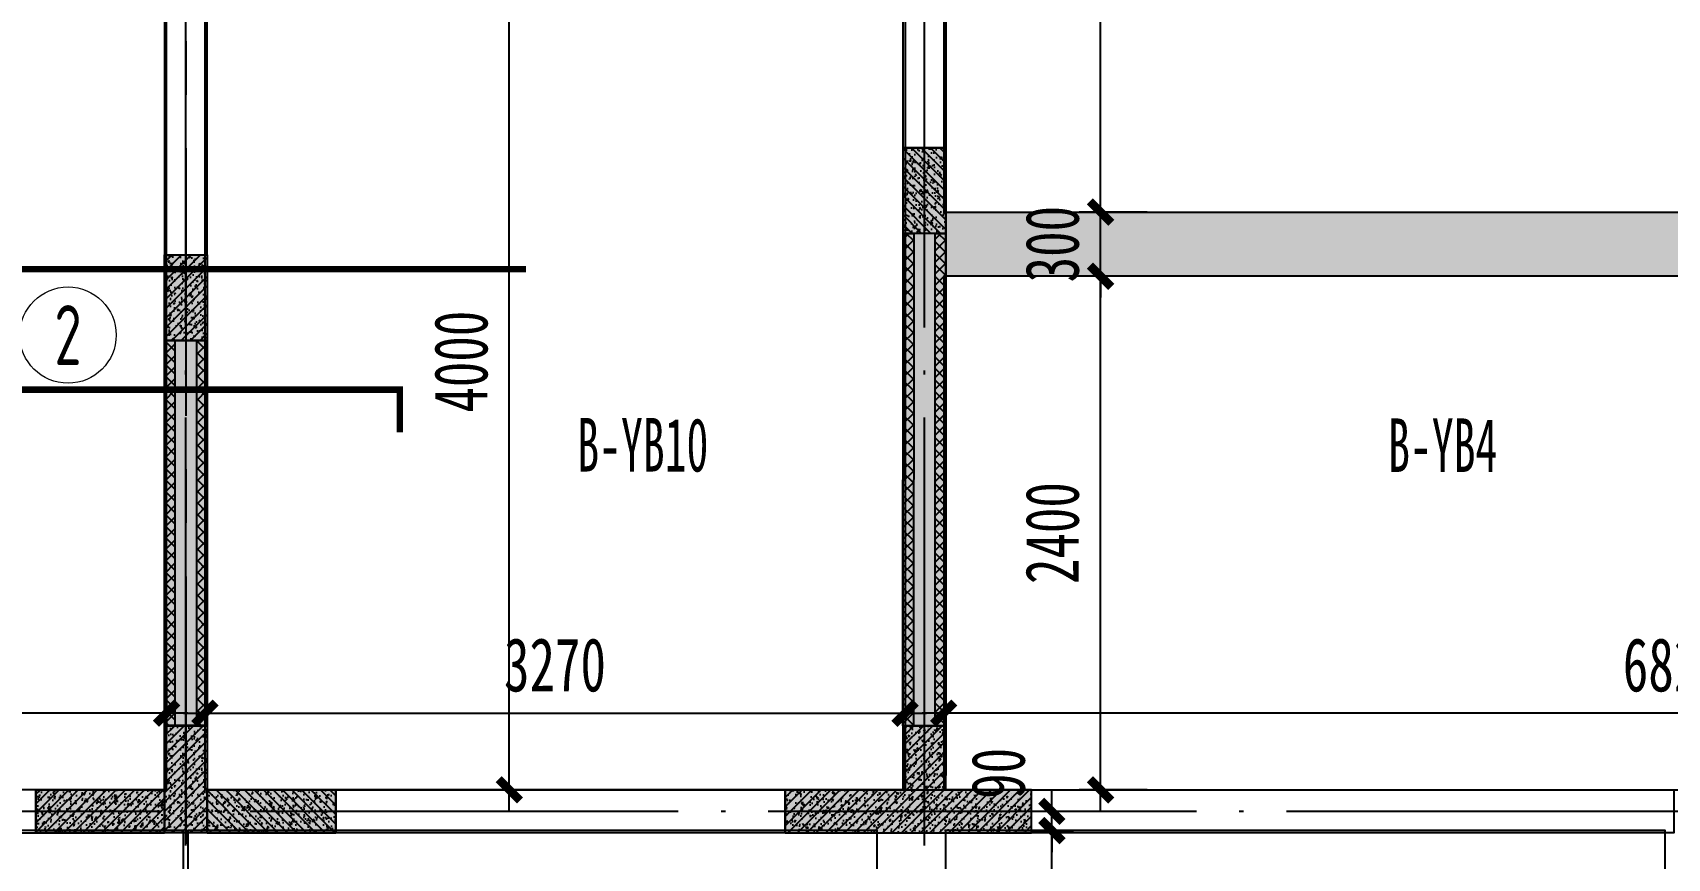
# Model space of a CAD drawing. Extents: x -3200779283 to -8106663, y 659664 to 1123462.
# Drawn here: x -8150515 to -8142881, y 766650 to 770507 of the extents above; entities that cross this region are included whole.
import ezdxf
from ezdxf.enums import TextEntityAlignment as Align

# ---------------------------------------------------------------- set-up
doc = ezdxf.new("R2010")
doc.units = 0
doc.header["$LTSCALE"] = 1000
doc.header["$MEASUREMENT"] = 0
for name, pattern in [('120-墙体$0$CONTINOUS', [0]), ('3#-轴线$0$DOTE', [2.42, 2, -0.2, 0.02, -0.2]), ('3#4#5#$0$DASH', [0.35, 0.25, -0.1]), ('4#-标准层$0$CENTER', [2, 1.25, -0.25, 0.25, -0.25]), ('4#-标准层$0$CONTINOUS', [0]), ('DASH', [0.35, 0.25, -0.1])]:
    doc.linetypes.add(name, pattern=pattern)
doc.layers.get('Defpoints').update_dxf_attribs({"color": 30, "linetype": 'DASH'})
for name, color, linetype in [('120-墙体$0$S-WALL', 40, 'Continuous'), ('120-墙体$0$S-WALL-BEAM', 120, 'Continuous'), ('120-墙体$0$S-WALL-COLU', 252, '120-墙体$0$CONTINOUS'), ('120-墙体$0$S-WALL-COLU-HATC', 16, 'Continuous'), ('120-墙体$0$S-WALL-HATC', 253, 'Continuous'), ('3#-轴线$0$A-ANNO-DOTE', 10, '3#-轴线$0$DOTE'), ('3#4#5#$0$PC-SLAB', 6, '3#4#5#$0$DASH'), ('3#4#5#$0$S-ANNO-TEXT', 7, 'Continuous'), ('3#4#5#$0$S-DIMS-SLAB', 120, 'Continuous'), ('3#4#5#$0$S-PC-FQ-WYQ', 4, 'Continuous'), ('3#4#5#$0$S-PC-SLAB', 6, 'Continuous'), ('3#4#5#$0$S-WALL-HATC', 253, 'Continuous'), ('4#-标准层$0$S-WALL', 40, 'Continuous'), ('4#-标准层$0$S-WALL-BEAM', 120, 'Continuous'), ('4#-标准层$0$S-WALL-COLU', 252, '4#-标准层$0$CONTINOUS'), ('4#-标准层$0$S-WALL-COLU-HATC', 16, 'Continuous'), ('4#-标准层$0$S-WALL-HATC', 253, 'Continuous'), ('4#-标准层$0$THIN', 7, 'Continuous'), ('S-REIN', 1, 'Continuous'), ('S-REIN-TEXT', 7, 'Continuous')]:
    doc.layers.add(name, color=color, linetype=linetype)
doc.layers.add('提资不打印', color=2, linetype='Continuous', plot=False)
doc.layers.add('楼板正筋文字', color=7, linetype='Continuous', lineweight=18)
doc.styles.add('3#4#5#$0$外部参照 1$0$宋体', font='', dxfattribs={"width": 0.8})
doc.styles.add('3#4#5#$0$楷体', font='', dxfattribs={"width": 0.7})
doc.styles.add('FromPkpm', font='Pkpmeng', dxfattribs={"width": 0.7, "bigfont": 'Pkpmchn'})
doc.styles.get('3#4#5#$0$外部参照 1$0$宋体').set_extended_font_data('SimSun')
doc.styles.get('3#4#5#$0$楷体').set_extended_font_data('KaiTi_GB2312')
doc.dimstyles.new('3#4#5#$0$TSSD_100_100', dxfattribs={"dimtxt": 250, "dimasz": 100, "dimexe": 100, "dimexo": 250, "dimgap": 100, "dimtad": 1, "dimdec": 0, "dimzin": 0, "dimdsep": 46, "dimtxsty": '3#4#5#$0$楷体', "dimblk": '3#4#5#$0$_ArchTick', "dimcen": 0, "dimdle": 100, "dimclrt": 7, "dimadec": 0, "dimazin": 0, "dimtfac": 1, "dimtdec": 0, "dimtix": 1, "dimtmove": 2, "dimatfit": 3, "dimfxl": 1, "dimtolj": 1, "dimtzin": 0, "dimarcsym": 0})

# ---------------------------------------------------------------- blocks, each defined once
blk = doc.blocks.new('ban')
at = {"layer": 'S-REIN', "const_width": 30}
blk.add_lwpolyline([(19899.9, 1519.8), (19899.9, 1719.8), (21899.9, 1719.8), (21899.9, 1519.8)], dxfattribs=at)
at = {"layer": 'S-REIN-TEXT', "lineweight": 18}
blk.add_circle((20349.9, 1974.8), 225, dxfattribs=at)
at = {"layer": '提资不打印', "color": 2, "const_width": 30}
blk.add_lwpolyline([(17139.9, 2283.2), (22488.3, 2283.2)], dxfattribs=at)
at = {"layer": 'S-REIN-TEXT', "lineweight": 18, "style": 'FromPkpm', "width": 0.7}
blk.add_text('2', height=280, dxfattribs=at).set_placement((20349.9, 1974.8), align=Align.MIDDLE_CENTER)
blk = doc.blocks.new('3#4#5#$0$B-YNQ5')
at = {"layer": '3#4#5#$0$S-PC-FQ-WYQ'}
h = blk.add_hatch(dxfattribs=at)
h.set_pattern_fill('ANSI37', color=256, scale=12, angle=90)
h.set_pattern_definition([(135, (-700179.375, 889530.456), (-26.9407684, -26.9407684), []), (225, (-700179.375, 889530.456), (26.9407684, -26.9407684), [])])
h.paths.add_polyline_path([(161623.3, 374629), (161673.3, 374629), (161673, 376929.1), (161623, 376929.1)])
h = blk.add_hatch(dxfattribs=at)
h.set_pattern_fill('ANSI37', color=256, scale=12, angle=90)
h.set_pattern_definition([(135, (-700029.375, 889530.456), (-26.9407684, -26.9407684), []), (225, (-700029.375, 889530.456), (26.9407684, -26.9407684), [])])
h.paths.add_polyline_path([(161773.3, 374629), (161823.3, 374629), (161823, 376929.1), (161773, 376929.1)])
for points in [[(161623.3, 374629), (161673.3, 374629), (161673, 376929.1), (161623, 376929.1)], [(161623, 376929.1), (161823, 376929.1), (161823.3, 374629), (161623.3, 374629)], [(161773.3, 374629), (161823.3, 374629), (161823, 376929.1), (161773, 376929.1)]]:
    blk.add_lwpolyline(points, close=True, dxfattribs=at)
blk = doc.blocks.new('3#4#5#$0$B-YNQ6')
at = {"layer": '3#4#5#$0$S-PC-FQ-WYQ'}
h = blk.add_hatch(dxfattribs=at)
h.set_pattern_fill('ANSI37', color=256, scale=12, angle=270)
h.set_pattern_definition([(315, (748344.91, -190163.03), (26.9407684, 26.9407684), []), (45, (748344.91, -190163.03), (-26.9407684, 26.9407684), [])])
h.paths.add_polyline_path([(-113457.5, 324388.4), (-113507.5, 324388.4), (-113507.5, 322588.4), (-113457.5, 322588.4)])
h = blk.add_hatch(dxfattribs=at)
h.set_pattern_fill('ANSI37', color=256, scale=12, angle=270)
h.set_pattern_definition([(315, (748494.91, -190163.03), (26.9407684, 26.9407684), []), (45, (748494.91, -190163.03), (-26.9407684, 26.9407684), [])])
h.paths.add_polyline_path([(-113307.5, 324388.4), (-113357.5, 324388.4), (-113357.5, 322588.4), (-113307.5, 322588.4)])
for points in [[(-113457.5, 324388.4), (-113507.5, 324388.4), (-113507.5, 322588.4), (-113457.5, 322588.4)], [(-113307.5, 322588.4), (-113507.5, 322588.4), (-113507.5, 324388.4), (-113307.5, 324388.4)], [(-113307.5, 324388.4), (-113357.5, 324388.4), (-113357.5, 322588.4), (-113307.5, 322588.4)]]:
    blk.add_lwpolyline(points, close=True, dxfattribs=at)
blk = doc.blocks.new('3#4#5#$0$A$C53EF3948')
at = {"layer": '3#4#5#$0$S-PC-FQ-WYQ', "xscale": -1}
blk.add_blockref('3#4#5#$0$B-YNQ5', (186172.7, -385429.3), dxfattribs=at)
at = {"layer": '3#4#5#$0$S-PC-FQ-WYQ'}
blk.add_blockref('3#4#5#$0$B-YNQ6', (134407.5, -333388.5), dxfattribs=at)
blk = doc.blocks.new('3#4#5#$0$_ArchTick')
at = {"color": 0, "linetype": 'ByBlock', "const_width": 0.4}
blk.add_lwpolyline([(-0.5, -0.5), (0.5, 0.5)], dxfattribs=at)
blk = doc.blocks.new('*D964')
at = {"layer": '3#4#5#$0$S-DIMS-SLAB', "color": 0, "lineweight": -2, "transparency": 16777216}
for p, q in [((25045.2, -1600.5), (25045.2, 109.6)), ((25372.4, 9.6), (24945.2, 9.6)), ((25413, -1500.5), (24945.2, -1500.5))]:
    blk.add_line(p, q, dxfattribs=at)
at = {"layer": 'Defpoints', "color": 0, "transparency": 16777216}
for p in [(25045.2, 9.6), (25622.4, 9.6), (25663, -1500.5)]:
    blk.add_point(p, dxfattribs=at)
at = {"layer": '3#4#5#$0$S-DIMS-SLAB', "color": 0, "lineweight": -2, "transparency": 16777216, "xscale": 100, "yscale": 100, "zscale": 100}
for p, rotation in [((25045.2, 9.6), 90), ((25045.2, -1500.5), 270)]:
    blk.add_blockref('3#4#5#$0$_ArchTick', p, dxfattribs=dict(at, rotation=rotation))
at = {"layer": '3#4#5#$0$S-DIMS-SLAB', "color": 7, "transparency": 16777216, "insert": (24820.2, -745.5), "char_height": 250, "attachment_point": 5, "rotation": 90, "style": '3#4#5#$0$楷体'}
blk.add_mtext('\\A1;1510', dxfattribs=at)
blk = doc.blocks.new('*D1000')
at = {"layer": '3#4#5#$0$S-DIMS-SLAB', "color": 0, "lineweight": -2, "transparency": 16777216}
for p, q in [((25045.2, 99.7), (25045.2, 199.7)), ((24865.9, 99.7), (25145.2, 99.7)), ((25045.2, 9.6), (25045.2, 99.7)), ((24865.9, 9.6), (25145.2, 9.6)), ((25045.2, 9.6), (25045.2, -90.4))]:
    blk.add_line(p, q, dxfattribs=at)
at = {"layer": 'Defpoints', "color": 0, "transparency": 16777216}
for p in [(24615.9, 99.7), (25045.2, 99.7), (24615.9, 9.6)]:
    blk.add_point(p, dxfattribs=at)
at = {"layer": '3#4#5#$0$S-DIMS-SLAB', "color": 0, "lineweight": -2, "transparency": 16777216, "xscale": 100, "yscale": 100, "zscale": 100}
for p, rotation in [((25045.2, 99.7), 270), ((25045.2, 9.6), 90)]:
    blk.add_blockref('3#4#5#$0$_ArchTick', p, dxfattribs=dict(at, rotation=rotation))
at = {"layer": '3#4#5#$0$S-DIMS-SLAB', "color": 7, "transparency": 16777216, "insert": (24795.2, 277), "char_height": 250, "attachment_point": 5, "rotation": 90, "style": '3#4#5#$0$楷体'}
blk.add_mtext('\\A1;90', dxfattribs=at)
blk = doc.blocks.new('3#4#5#$0$ban3')
at = {"layer": '3#4#5#$0$S-WALL-HATC', "ltscale": 100}
h = blk.add_hatch(dxfattribs=at)
h.set_pattern_fill('AR-CONC', color=256, scale=25, angle=-270, style=0)
h.set_pattern_definition([(140, (-37341055835.12, -2020437159.28), (15.68803374565, 179.3150456502), [18.75, -206.25]), (85, (-37341055835.12, -2020437159.28), (-188.048033425, -34.68783340325), [15, -165]), (190.4514, (-37341055833.81, -2020437144.34), (-172.3598855152, 144.6273454285), [15.9350475, -175.285528]), (136.1842, (-37341055885.12, -2020437159.28), (41.3797535823, 266.8102621564), [28.125, -309.375]), (186.6356, (-37341055881.67, -2020437137.04), (-243.5294677251, 233.6656763872), [23.902572, -262.92825]), (81.1842, (-37341055885.12, -2020437159.28), (-243.5296502313, 233.6654862834), [22.5, -247.5]), (111, (-37341055872.62, -2020437134.28), (100.65472266633, 149.2267630296), [18.75, -206.25]), (56, (-37341055872.62, -2020437134.28), (-181.2875112617, 60.8288329804), [15, -165]), (161.4514, (-37341055864.23, -2020437121.84), (-80.6326241775, 210.0556571454), [15.9350475, -175.285528]), (127.5, (-37341055835.116, -2020437159.28), (-83.22346345783, 3.03996382932), [0, -163, 0, -167.5, 0, -165.625]), (97.5, (-37341055835.12, -2020437159.28), (-98.6029279706, 65.76738436054), [0, -95.5, 0, -159.25, 0, -63.125]), (57.5, (-37341055835.116, -2020437215.03), (5.6387179336, 133.4556090431), [0, -62.5, 0, -195, 0, -258.75]), (47.5, (-37341055835.12, -2020437240.03), (-25.02624558308, 145.7965423356), [0, -81.25, 0, -129.5, 0, -183.75])])
h.paths.add_polyline_path([(-214482, 404475), (-214482, 404775), (-221282, 404775), (-221282, 404475)])
at = {"layer": '3#4#5#$0$S-PC-SLAB'}
blk.add_lwpolyline([(-214472, 407075), (-214472, 404775), (-221292, 404775), (-221292, 405875), (-220092, 405875), (-220092, 407075), (-214472, 407075)], dxfattribs=at)
for points in [[(-214292, 402075.9), (-211022, 402075.9), (-211022, 406075.9), (-214292, 406075.9)], [(-214472, 402075), (-221292, 402075), (-221292, 404475), (-214472, 404475)]]:
    blk.add_lwpolyline(points, close=True, dxfattribs=at)
at = {"layer": '3#4#5#$0$S-WALL-HATC', "ltscale": 100}
blk.add_lwpolyline([(-214482, 404475), (-214482, 404775), (-221282, 404775), (-221282, 404475)], close=True, dxfattribs=at)
blk = doc.blocks.new('*D793')
at = {"layer": '3#4#5#$0$S-DIMS-SLAB', "color": 0, "lineweight": -2, "transparency": 16777216}
for p, q in [((164537, 155281.1), (164537, 154933.4)), ((167807, 155281.1), (167807, 154933.4)), ((167907, 155033.4), (164437, 155033.4))]:
    blk.add_line(p, q, dxfattribs=at)
at = {"layer": 'Defpoints', "color": 0, "transparency": 16777216}
for p in [(164537, 155531.1), (167807, 155531.1), (164537, 155033.4)]:
    blk.add_point(p, dxfattribs=at)
at = {"layer": '3#4#5#$0$S-DIMS-SLAB', "color": 0, "lineweight": -2, "transparency": 16777216, "xscale": 100, "yscale": 100, "zscale": 100, "rotation": 180}
blk.add_blockref('3#4#5#$0$_ArchTick', (164537, 155033.4), dxfattribs=at)
at = {"layer": '3#4#5#$0$S-DIMS-SLAB', "color": 0, "lineweight": -2, "transparency": 16777216, "xscale": 100, "yscale": 100, "zscale": 100}
blk.add_blockref('3#4#5#$0$_ArchTick', (167807, 155033.4), dxfattribs=at)
at = {"layer": '3#4#5#$0$S-DIMS-SLAB', "color": 7, "transparency": 16777216, "insert": (166172, 155258.4), "char_height": 250, "attachment_point": 5, "style": '3#4#5#$0$楷体'}
blk.add_mtext('\\A1;3270', dxfattribs=at)
blk = doc.blocks.new('*D808')
at = {"layer": '3#4#5#$0$S-DIMS-SLAB', "color": 0, "lineweight": -2, "transparency": 16777216}
for p, q in [((171436.4, 155290.6), (171436.4, 154932.9)), ((178256.4, 155290.6), (178256.4, 154932.9)), ((178356.4, 155032.9), (171336.4, 155032.9))]:
    blk.add_line(p, q, dxfattribs=at)
at = {"layer": 'Defpoints', "color": 0, "transparency": 16777216}
for p in [(171436.4, 155540.6), (178256.4, 155540.6), (171436.4, 155032.9)]:
    blk.add_point(p, dxfattribs=at)
at = {"layer": '3#4#5#$0$S-DIMS-SLAB', "color": 0, "lineweight": -2, "transparency": 16777216, "xscale": 100, "yscale": 100, "zscale": 100, "rotation": 180}
blk.add_blockref('3#4#5#$0$_ArchTick', (171436.4, 155032.9), dxfattribs=at)
at = {"layer": '3#4#5#$0$S-DIMS-SLAB', "color": 0, "lineweight": -2, "transparency": 16777216, "xscale": 100, "yscale": 100, "zscale": 100}
blk.add_blockref('3#4#5#$0$_ArchTick', (178256.4, 155032.9), dxfattribs=at)
at = {"layer": '3#4#5#$0$S-DIMS-SLAB', "color": 7, "transparency": 16777216, "insert": (174846.4, 155257.9), "char_height": 250, "attachment_point": 5, "style": '3#4#5#$0$楷体'}
blk.add_mtext('\\A1;6820', dxfattribs=at)
blk = doc.blocks.new('*D809')
at = {"layer": '3#4#5#$0$S-DIMS-SLAB', "color": 0, "lineweight": -2, "transparency": 16777216}
for p, q in [((172169.3, 154574.5), (172169.3, 157174.5)), ((172387, 157074.5), (172069.3, 157074.5)), ((172387, 154674.5), (172069.3, 154674.5))]:
    blk.add_line(p, q, dxfattribs=at)
at = {"layer": 'Defpoints', "color": 0, "transparency": 16777216}
for p in [(172169.3, 157074.5), (172637, 157074.5), (172637, 154674.5)]:
    blk.add_point(p, dxfattribs=at)
at = {"layer": '3#4#5#$0$S-DIMS-SLAB', "color": 0, "lineweight": -2, "transparency": 16777216, "xscale": 100, "yscale": 100, "zscale": 100}
for p, rotation in [((172169.3, 157074.5), 90), ((172169.3, 154674.5), 270)]:
    blk.add_blockref('3#4#5#$0$_ArchTick', p, dxfattribs=dict(at, rotation=rotation))
at = {"layer": '3#4#5#$0$S-DIMS-SLAB', "color": 7, "transparency": 16777216, "insert": (171944.3, 155874.5), "char_height": 250, "attachment_point": 5, "rotation": 90, "style": '3#4#5#$0$楷体'}
blk.add_mtext('\\A1;2400', dxfattribs=at)
blk = doc.blocks.new('*D810')
at = {"layer": '3#4#5#$0$S-DIMS-SLAB', "color": 0, "lineweight": -2, "transparency": 16777216}
for p, q in [((172169.3, 157374.5), (172169.3, 157474.5)), ((172387, 157374.5), (172069.3, 157374.5)), ((172169.3, 157074.5), (172169.3, 157374.5)), ((172387, 157074.5), (172069.3, 157074.5)), ((172169.3, 157074.5), (172169.3, 156974.5))]:
    blk.add_line(p, q, dxfattribs=at)
at = {"layer": 'Defpoints', "color": 0, "transparency": 16777216}
for p in [(172169.3, 157374.5), (172637, 157374.5), (172637, 157074.5)]:
    blk.add_point(p, dxfattribs=at)
at = {"layer": '3#4#5#$0$S-DIMS-SLAB', "color": 0, "lineweight": -2, "transparency": 16777216, "xscale": 100, "yscale": 100, "zscale": 100}
for p, rotation in [((172169.3, 157374.5), 270), ((172169.3, 157074.5), 90)]:
    blk.add_blockref('3#4#5#$0$_ArchTick', p, dxfattribs=dict(at, rotation=rotation))
at = {"layer": '3#4#5#$0$S-DIMS-SLAB', "color": 7, "transparency": 16777216, "insert": (171944.3, 157224.5), "char_height": 250, "attachment_point": 5, "rotation": 90, "style": '3#4#5#$0$楷体'}
blk.add_mtext('\\A1;300', dxfattribs=at)
blk = doc.blocks.new('*D811')
at = {"layer": '3#4#5#$0$S-DIMS-SLAB', "color": 0, "lineweight": -2, "transparency": 16777216}
for p, q in [((172169.3, 157274.5), (172169.3, 159774.5)), ((172387, 159674.5), (172069.3, 159674.5)), ((172387, 157374.5), (172069.3, 157374.5))]:
    blk.add_line(p, q, dxfattribs=at)
at = {"layer": 'Defpoints', "color": 0, "transparency": 16777216}
for p in [(172169.3, 159674.5), (172637, 159674.5), (172637, 157374.5)]:
    blk.add_point(p, dxfattribs=at)
at = {"layer": '3#4#5#$0$S-DIMS-SLAB', "color": 0, "lineweight": -2, "transparency": 16777216, "xscale": 100, "yscale": 100, "zscale": 100}
for p, rotation in [((172169.3, 159674.5), 90), ((172169.3, 157374.5), 270)]:
    blk.add_blockref('3#4#5#$0$_ArchTick', p, dxfattribs=dict(at, rotation=rotation))
at = {"layer": '3#4#5#$0$S-DIMS-SLAB', "color": 7, "transparency": 16777216, "insert": (171944.3, 158524.5), "char_height": 250, "attachment_point": 5, "rotation": 90, "style": '3#4#5#$0$楷体'}
blk.add_mtext('\\A1;2300', dxfattribs=at)
blk = doc.blocks.new('*D814')
at = {"layer": '3#4#5#$0$S-DIMS-SLAB', "color": 0, "lineweight": -2, "transparency": 16777216}
for p, q in [((167986.1, 155280.6), (167986.1, 154932.9)), ((171256.1, 155280.6), (171256.1, 154932.9)), ((167886.1, 155032.9), (171356.1, 155032.9))]:
    blk.add_line(p, q, dxfattribs=at)
at = {"layer": 'Defpoints', "color": 0, "transparency": 16777216}
for p in [(167986.1, 155530.6), (171256.1, 155530.6), (171256.1, 155032.9)]:
    blk.add_point(p, dxfattribs=at)
at = {"layer": '3#4#5#$0$S-DIMS-SLAB', "color": 0, "lineweight": -2, "transparency": 16777216, "xscale": 100, "yscale": 100, "zscale": 100, "rotation": 180}
blk.add_blockref('3#4#5#$0$_ArchTick', (167986.1, 155032.9), dxfattribs=at)
at = {"layer": '3#4#5#$0$S-DIMS-SLAB', "color": 0, "lineweight": -2, "transparency": 16777216, "xscale": 100, "yscale": 100, "zscale": 100}
blk.add_blockref('3#4#5#$0$_ArchTick', (171256.1, 155032.9), dxfattribs=at)
at = {"layer": '3#4#5#$0$S-DIMS-SLAB', "color": 7, "transparency": 16777216, "insert": (169621.1, 155257.9), "char_height": 250, "attachment_point": 5, "style": '3#4#5#$0$楷体'}
blk.add_mtext('\\A1;3270', dxfattribs=at)
blk = doc.blocks.new('*D822')
at = {"layer": '3#4#5#$0$S-DIMS-SLAB', "color": 0, "lineweight": -2, "transparency": 16777216}
for p, q in [((169407.8, 154575.4), (169407.8, 158775.4)), ((169190.1, 158675.4), (169507.8, 158675.4)), ((169190.1, 154675.4), (169507.8, 154675.4))]:
    blk.add_line(p, q, dxfattribs=at)
at = {"layer": 'Defpoints', "color": 0, "transparency": 16777216}
for p in [(168940.1, 158675.4), (169407.8, 158675.4), (168940.1, 154675.4)]:
    blk.add_point(p, dxfattribs=at)
at = {"layer": '3#4#5#$0$S-DIMS-SLAB', "color": 0, "lineweight": -2, "transparency": 16777216, "xscale": 100, "yscale": 100, "zscale": 100}
for p, rotation in [((169407.8, 158675.4), 90), ((169407.8, 154675.4), 270)]:
    blk.add_blockref('3#4#5#$0$_ArchTick', p, dxfattribs=dict(at, rotation=rotation))
at = {"layer": '3#4#5#$0$S-DIMS-SLAB', "color": 7, "transparency": 16777216, "insert": (169182.8, 156675.4), "char_height": 250, "attachment_point": 5, "rotation": 90, "style": '3#4#5#$0$楷体'}
blk.add_mtext('\\A1;4000', dxfattribs=at)
blk = doc.blocks.new('120-墙体')
at = {"layer": '120-墙体$0$S-WALL-COLU-HATC'}
h = blk.add_hatch(dxfattribs=at)
h.set_pattern_fill('AR-CONC', color=256, scale=10)
h.set_pattern_definition([(50, (9687.075, -245657.834), (71.726018, -6.275213), [7.5, -82.5]), (355, (9687.075, -245657.834), (-13.875133, 75.219213), [6, -66]), (100.4514, (9693.05, -245658.36), (57.850938, 68.943954), [6.37402, -70.114211]), (46.1842, (9687.075, -245637.83), (106.724105, -16.5519), [11.25, -123.75]), (96.6356, (9695.97, -245639.21), (93.46627, 97.411787), [9.56103, -105.1713]), (351.1842, (9687.08, -245637.83), (93.466195, 97.41186), [9, -99]), (21, (9697.075, -245642.834), (59.690705, -40.261889), [7.5, -82.5]), (326, (9697.075, -245642.834), (24.331533, 72.515005), [6, -66]), (71.4514, (9702.05, -245646.19), (84.022263, 32.25305), [6.37402, -70.114211]), (37.5, (9687.075, -245657.834), (1.2159855, 33.2893854), [0, -65.2, 0, -67, 0, -66.25]), (7.5, (9687.075, -245657.834), (26.306954, 39.441171), [0, -38.2, 0, -63.7, 0, -25.25]), (327.5, (9664.775, -245657.834), (53.3822436, -2.2554872), [0, -25, 0, -78, 0, -103.5]), (317.5, (9654.775, -245657.834), (58.318617, 10.010498), [0, -32.5, 0, -51.8, 0, -73.5])])
h.paths.add_polyline_path([(-2550, -8000), (-2750, -8000), (-2750, -8400), (-2550, -8400)])
h = blk.add_hatch(dxfattribs=at)
h.set_pattern_fill('ANSI31', color=256, scale=250, style=0)
h.set_pattern_definition([(45, (9687.075, -245657.834), (-22.097087, 22.097087), [])])
h.paths.add_polyline_path([(-2750, -8400), (-2550, -8400), (-2550, -8000), (-2750, -8000)])
h = blk.add_hatch(dxfattribs=at)
h.set_pattern_fill('AR-CONC', color=256, scale=10, angle=90)
h.set_pattern_definition([(140, (224491.51, 4537.05), (6.275213, 71.726018), [7.5, -82.5]), (85, (224491.51, 4537.05), (-75.219213, -13.875133), [6, -66]), (190.4514, (224492.036, 4543.03), (-68.943954, 57.850938), [6.37402, -70.114211]), (136.1842, (224471.51, 4537.05), (16.5519, 106.724105), [11.25, -123.75]), (186.6356, (224472.89, 4545.95), (-97.411787, 93.46627), [9.56103, -105.1713]), (81.1842, (224471.51, 4537.05), (-97.41186, 93.466195), [9, -99]), (111, (224476.51, 4547.05), (40.261889, 59.690705), [7.5, -82.5]), (56, (224476.51, 4547.05), (-72.515005, 24.331533), [6, -66]), (161.4514, (224479.87, 4552.03), (-32.25305, 84.022263), [6.37402, -70.114211]), (127.5, (224491.513, 4537.052), (-33.2893854, 1.2159855), [0, -65.2, 0, -67, 0, -66.25]), (97.5, (224491.513, 4537.052), (-39.441171, 26.306954), [0, -38.2, 0, -63.7, 0, -25.25]), (57.5, (224491.513, 4514.752), (2.2554872, 53.3822436), [0, -25, 0, -78, 0, -103.5]), (47.5, (224491.513, 4504.752), (-10.010498, 58.318617), [0, -32.5, 0, -51.8, 0, -73.5])])
h.paths.add_polyline_path([(-2550, -11000), (-2000, -11000), (-2000, -11200), (-2750, -11200), (-3150, -11200), (-3150, -11000), (-2750, -11000), (-2750, -10700), (-2550, -10700)])
h = blk.add_hatch(dxfattribs=at)
h.set_pattern_fill('ANSI31', color=256, scale=250, angle=90, style=0)
h.set_pattern_definition([(135, (224491.513, 4537.052), (-22.097087, -22.097087), [])])
h.paths.add_polyline_path([(-2550, -11000), (-2000, -11000), (-2000, -11200), (-2750, -11200), (-3150, -11200), (-3150, -11000), (-2750, -11000), (-2750, -10700), (-2550, -10700)])
h = blk.add_hatch(dxfattribs=at)
h.set_pattern_fill('AR-CONC', color=256, scale=10)
h.set_pattern_definition([(50, (-8104.75, -252107.815), (71.726018, -6.275213), [7.5, -82.5]), (355, (-8104.75, -252107.815), (-13.875133, 75.219213), [6, -66]), (100.4514, (-8098.77, -252108.34), (57.850938, 68.943954), [6.37402, -70.114211]), (46.1842, (-8104.75, -252087.815), (106.724105, -16.5519), [11.25, -123.75]), (96.6356, (-8095.86, -252089.19), (93.46627, 97.411787), [9.56103, -105.1713]), (351.1842, (-8104.75, -252087.82), (93.466195, 97.41186), [9, -99]), (21, (-8094.75, -252092.815), (59.690705, -40.261889), [7.5, -82.5]), (326, (-8094.75, -252092.815), (24.331533, 72.515005), [6, -66]), (71.4514, (-8089.775, -252096.17), (84.022263, 32.25305), [6.37402, -70.114211]), (37.5, (-8104.75, -252107.815), (1.2159855, 33.2893854), [0, -65.2, 0, -67, 0, -66.25]), (7.5, (-8104.75, -252107.815), (26.306954, 39.441171), [0, -38.2, 0, -63.7, 0, -25.25]), (327.5, (-8127.05, -252107.815), (53.3822436, -2.2554872), [0, -25, 0, -78, 0, -103.5]), (317.5, (-8137.05, -252107.815), (58.318617, 10.010498), [0, -32.5, 0, -51.8, 0, -73.5])])
h.paths.add_polyline_path([(100, -11200), (100, -11000), (700, -11000), (700, -11200)])
h = blk.add_hatch(dxfattribs=at)
h.set_pattern_fill('ANSI31', color=256, scale=250, style=0)
h.set_pattern_definition([(45, (-8104.75, -252107.815), (-22.097087, 22.097087), [])])
h.paths.add_polyline_path([(100, -11000), (100, -11200), (700, -11200), (700, -11000)])
at = {"layer": '120-墙体$0$S-WALL-HATC'}
for points in [[(-2550, -11000), (-2550, -8000), (-2750, -8000), (-2750, -11000), (-2650, -11066.7)], [(-2650, -11066.7), (-2750, -11000), (-3150, -11000), (-3150, -11200), (-2650, -11200)], [(-2000, -11000), (-2750, -11000), (-2650, -11066.7), (-2650, -11200), (-2000, -11200)], [(700, -11200), (700, -11000), (100, -11000), (100, -11200)]]:
    blk.add_hatch(color=256, dxfattribs=at).paths.add_polyline_path(points)
at = {"layer": '120-墙体$0$S-WALL'}
for p, q in [((-2750, -7933.3), (-2750, -10933.3)), ((-2550, -8000), (-2750, -8000)), ((-2550, -11000), (-2550, -8000)), ((-2750, -11000), (-3150, -11000)), ((-3150, -11200), (-3150, -11000)), ((-2000, -11000), (-2750, -11000)), ((-2000, -11200), (-2000, -11000)), ((-2650, -11200), (-3150, -11200)), ((-2000, -11200), (-2650, -11200))]:
    blk.add_line(p, q, dxfattribs=at)
blk.add_lwpolyline([(700, -11200), (700, -11000), (100, -11000), (100, -11200), (700, -11200)], close=True, dxfattribs=at)
at = {"layer": '120-墙体$0$S-WALL-BEAM'}
for points in [[(-2550, -3300), (-2750, -3300), (-2750, -8000), (-2550, -8000)], [(-6150, -11000), (-6150, -11200), (-3150, -11200), (-3150, -11000)], [(-2000, -11000), (-2000, -11200), (100, -11200), (100, -11000)]]:
    blk.add_lwpolyline(points, close=True, dxfattribs=at)
at = {"layer": '120-墙体$0$S-WALL-COLU', "lineweight": -2}
for points in [[(-2550, -8000), (-2750, -8000), (-2750, -8400), (-2550, -8400)], [(100, -11200), (100, -11000), (700, -11000), (700, -11200)]]:
    blk.add_lwpolyline(points, close=True, dxfattribs=at)
at = {"layer": '120-墙体$0$S-WALL-COLU', "linetype": 'ByBlock'}
blk.add_lwpolyline([(-2550, -11000), (-2000, -11000), (-2000, -11200), (-2750, -11200), (-3150, -11200), (-3150, -11000), (-2750, -11000), (-2750, -10700), (-2550, -10700), (-2550, -11000)], dxfattribs=at)
blk = doc.blocks.new('3#-轴线')
at = {"layer": '3#-轴线$0$A-ANNO-DOTE'}
for points in [[(20900, -16100), (20900, 5500)], [(24350, -16100), (24350, -3200)], [(-3000, -11100), (44800, -11100)]]:
    blk.add_lwpolyline(points, dxfattribs=at)
blk = doc.blocks.new('3#4#5#$0$A$C7C4D4DCF')
at = {"layer": '3#4#5#$0$S-PC-SLAB'}
for points in [[(20989.4, 9.8), (17769.4, 9.8), (17769.4, -500.2), (20989.4, -500.2)], [(21009.4, -500.2), (24229.4, -500.2), (24229.4, 9.8), (21009.4, 9.8)]]:
    blk.add_lwpolyline(points, close=True, dxfattribs=at)
blk.add_lwpolyline([(24399.6, -500.2), (24399.6, -850.5, 0.41418), (25049.8, -1500.5), (27909.3, -1500.4), (27909.3, 9.5), (24548.9, 9.6), (24548.9, -500.2), (24399.6, -500.2)], format="xyb", dxfattribs=at)
at = {"layer": '3#4#5#$0$S-DIMS-SLAB'}
dim = blk.add_linear_dim(base=(25045.2, 99.7), p1=(24615.9, 9.6), p2=(24615.9, 99.7), angle=90, dimstyle='3#4#5#$0$TSSD_100_100', dxfattribs=at)
dim.commit()
dim.dimension.update_dxf_attribs({"geometry": '*D1000', "text_midpoint": (24795.2, 277), "dimtype": 128})
dim = blk.add_linear_dim(base=(25045.2, 9.6), p1=(25663, -1500.5), p2=(25622.4, 9.6), angle=90, dimstyle='3#4#5#$0$TSSD_100_100', dxfattribs=at)
dim.commit()
dim.dimension.update_dxf_attribs({"geometry": '*D964', "text_midpoint": (24820.2, -745.5)})
blk = doc.blocks.new('3#4#5#$0$5#')
at = {"layer": '3#4#5#$0$S-ANNO-TEXT'}
blk.add_blockref('3#4#5#$0$ban3', (378828.8, -247400), dxfattribs=at)
at = {"layer": '3#4#5#$0$S-ANNO-TEXT', "xscale": -1}
blk.add_blockref('3#4#5#$0$ban3', (-43034.9, -247400.5), dxfattribs=at)
at = {"layer": '3#4#5#$0$PC-SLAB', "linetype": 'ByBlock', "style": '3#4#5#$0$外部参照 1$0$宋体', "width": 0.6}
for s, p in [('B-YB10', (170031.3, 156285.2)), ('B-YB4', (173767.3, 156285.2))]:
    blk.add_text(s, height=250, dxfattribs=at).set_placement(p, align=Align.MIDDLE)
at = {"layer": '3#4#5#$0$S-DIMS-SLAB'}
for base, p1, p2, angle, picture, middle in [((172169.3, 159674.5), (172637, 157374.5), (172637, 159674.5), 90, '*D811', (171944.3, 158524.5)), ((169407.8, 158675.4), (168940.1, 154675.4), (168940.1, 158675.4), 90, '*D822', (169182.8, 156675.4)), ((172169.3, 157374.5), (172637, 157074.5), (172637, 157374.5), 90, '*D810', (171944.3, 157224.5)), ((172169.3, 157074.5), (172637, 154674.5), (172637, 157074.5), 90, '*D809', (171944.3, 155874.5)), ((164537, 155033.4), (167807, 155531.1), (164537, 155531.1), 180, '*D793', (166172, 155258.4)), ((171436.4, 155032.9), (178256.4, 155540.6), (171436.4, 155540.6), 180, '*D808', (174846.4, 155257.9))]:
    dim = blk.add_linear_dim(base=base, p1=p1, p2=p2, angle=angle, dimstyle='3#4#5#$0$TSSD_100_100', dxfattribs=at)
    dim.commit()
    dim.dimension.update_dxf_attribs({"geometry": picture, "text_midpoint": middle})
dim = blk.add_linear_dim(base=(171256.1, 155032.9), p1=(167986.1, 155530.6), p2=(171256.1, 155530.6), dimstyle='3#4#5#$0$TSSD_100_100', dxfattribs=at)
dim.commit()
dim.dimension.update_dxf_attribs({"geometry": '*D814', "text_midpoint": (169621.1, 155257.9)})

msp = doc.modelspace()

# ---------------------------------------------------------------- hatches: boundary and pattern name
at = {"layer": '4#-标准层$0$S-WALL-COLU-HATC'}
h = msp.add_hatch(dxfattribs=at)
h.set_pattern_fill('AR-CONC', color=256, scale=10)
h.set_pattern_definition([(50, (-8159258.837, 531811.68), (71.726018, -6.275213), [7.5, -82.5]), (355, (-8159258.84, 531811.68), (-13.875133, 75.219213), [6, -66]), (100.4514, (-8159252.86, 531811.16), (57.850938, 68.943954), [6.37402, -70.114211]), (46.1842, (-8159258.84, 531831.68), (106.724105, -16.5519), [11.25, -123.75]), (96.6356, (-8159249.94, 531830.3), (93.46627, 97.411787), [9.56103, -105.1713]), (351.1842, (-8159258.84, 531831.68), (93.466195, 97.41186), [9, -99]), (21, (-8159248.837, 531826.68), (59.690705, -40.261889), [7.5, -82.5]), (326, (-8159248.84, 531826.68), (24.331533, 72.515005), [6, -66]), (71.4514, (-8159243.86, 531823.33), (84.022263, 32.25305), [6.37402, -70.114211]), (37.5, (-8159258.837, 531811.682), (1.2159855, 33.2893854), [0, -65.2, 0, -67, 0, -66.25]), (7.5, (-8159258.837, 531811.682), (26.306954, 39.441171), [0, -38.2, 0, -63.7, 0, -25.25]), (327.5, (-8159281.137, 531811.682), (53.3822436, -2.2554872), [0, -25, 0, -78, 0, -103.5]), (317.5, (-8159291.137, 531811.68), (58.318617, 10.010498), [0, -32.5, 0, -51.8, 0, -73.5])])
h.paths.add_polyline_path([(-8149900.4, 769469.5), (-8149700.4, 769469.5), (-8149700.4, 769069.5), (-8149900.4, 769069.5)])
h = msp.add_hatch(dxfattribs=at)
h.set_pattern_fill('ANSI31', color=256, scale=250, style=0)
h.set_pattern_definition([(45, (-8159258.837, 531811.682), (-22.097087, 22.097087), [])])
h.paths.add_polyline_path([(-8149700.4, 769469.5), (-8149900.4, 769469.5), (-8149900.4, 769069.5), (-8149700.4, 769069.5)])
h = msp.add_hatch(dxfattribs=at)
h.set_pattern_fill('AR-CONC', color=256, scale=10)
h.set_pattern_definition([(50, (-8159258.837, 529511.68), (71.726018, -6.275213), [7.5, -82.5]), (355, (-8159258.84, 529511.68), (-13.875133, 75.219213), [6, -66]), (100.4514, (-8159252.86, 529511.16), (57.850938, 68.943954), [6.37402, -70.114211]), (46.1842, (-8159258.84, 529531.68), (106.724105, -16.5519), [11.25, -123.75]), (96.6356, (-8159249.94, 529530.3), (93.46627, 97.411787), [9.56103, -105.1713]), (351.1842, (-8159258.84, 529531.68), (93.466195, 97.41186), [9, -99]), (21, (-8159248.837, 529526.68), (59.690705, -40.261889), [7.5, -82.5]), (326, (-8159248.84, 529526.68), (24.331533, 72.515005), [6, -66]), (71.4514, (-8159243.86, 529523.326), (84.022263, 32.25305), [6.37402, -70.114211]), (37.5, (-8159258.837, 529511.68), (1.2159855, 33.2893854), [0, -65.2, 0, -67, 0, -66.25]), (7.5, (-8159258.837, 529511.68), (26.306954, 39.441171), [0, -38.2, 0, -63.7, 0, -25.25]), (327.5, (-8159281.137, 529511.68), (53.3822436, -2.2554872), [0, -25, 0, -78, 0, -103.5]), (317.5, (-8159291.137, 529511.68), (58.318617, 10.010498), [0, -32.5, 0, -51.8, 0, -73.5])])
h.paths.add_polyline_path([(-8149900.4, 767269.5), (-8149700.4, 767269.5), (-8149700.4, 766769.5), (-8149900.4, 766769.5)])
h = msp.add_hatch(dxfattribs=at)
h.set_pattern_fill('ANSI31', color=256, scale=250, style=0)
h.set_pattern_definition([(45, (-8159258.837, 529511.68), (-22.097087, 22.097087), [])])
h.paths.add_polyline_path([(-8149700.4, 767269.5), (-8149900.4, 767269.5), (-8149900.4, 766769.5), (-8149700.4, 766769.5)])
at = {"layer": '4#-标准层$0$S-WALL-HATC'}
msp.add_hatch(color=256, dxfattribs=at).paths.add_polyline_path([(-8149700.4, 766769.5), (-8149900.4, 766769.5), (-8149900.4, 769469.5), (-8149700.4, 769469.5)])

# ---------------------------------------------------------------- linework, layer by layer
at = {"layer": '4#-标准层$0$S-WALL'}
msp.add_lwpolyline([(-8149700.4, 766769.5), (-8149900.4, 766769.5), (-8149900.4, 769469.5), (-8149700.4, 769469.5)], close=True, dxfattribs=at)
at = {"layer": '4#-标准层$0$S-WALL-BEAM'}
msp.add_lwpolyline([(-8149700.4, 770669.5), (-8149900.4, 770669.5), (-8149900.4, 769469.5), (-8149700.4, 769469.5)], close=True, dxfattribs=at)
at = {"layer": '4#-标准层$0$S-WALL-COLU', "lineweight": -2}
for points in [[(-8149900.4, 769469.5), (-8149700.4, 769469.5), (-8149700.4, 769069.5), (-8149900.4, 769069.5)], [(-8149900.4, 767269.5), (-8149700.4, 767269.5), (-8149700.4, 766769.5), (-8149900.4, 766769.5)]]:
    msp.add_lwpolyline(points, close=True, dxfattribs=at)
at = {"layer": '4#-标准层$0$THIN', "linetype": '4#-标准层$0$CENTER'}
msp.add_line((-8149800.4, 779967.2), (-8149800.4, 762193), dxfattribs=at)

# ---------------------------------------------------------------- block references
for name, p in [('3#-轴线', (-8170700.4, 777969.5)), ('120-墙体', (-8150600.4, 777969.5))]:
    msp.add_blockref(name, p)
at = {"xscale": -1, "rotation": 3.622788229407092e-06}
msp.add_blockref('120-墙体', (-8149000.4, 777969.5), dxfattribs=at)
at = {"layer": '3#4#5#$0$S-ANNO-TEXT'}
msp.add_blockref('3#4#5#$0$A$C53EF3948', (-8170800.4, 778069.7), dxfattribs=at)
at = {"layer": '3#4#5#$0$S-PC-SLAB'}
msp.add_blockref('3#4#5#$0$5#', (-8317697.2, 612294.7), dxfattribs=at)
at = {"layer": '3#4#5#$0$S-PC-SLAB', "color": 1}
msp.add_blockref('3#4#5#$0$A$C7C4D4DCF', (-8170800.4, 766769.7), dxfattribs=at)
at = {"layer": '楼板正筋文字'}
msp.add_blockref('ban', (-8170700.4, 767119.6), dxfattribs=at)

doc.saveas('drawing.dxf')
